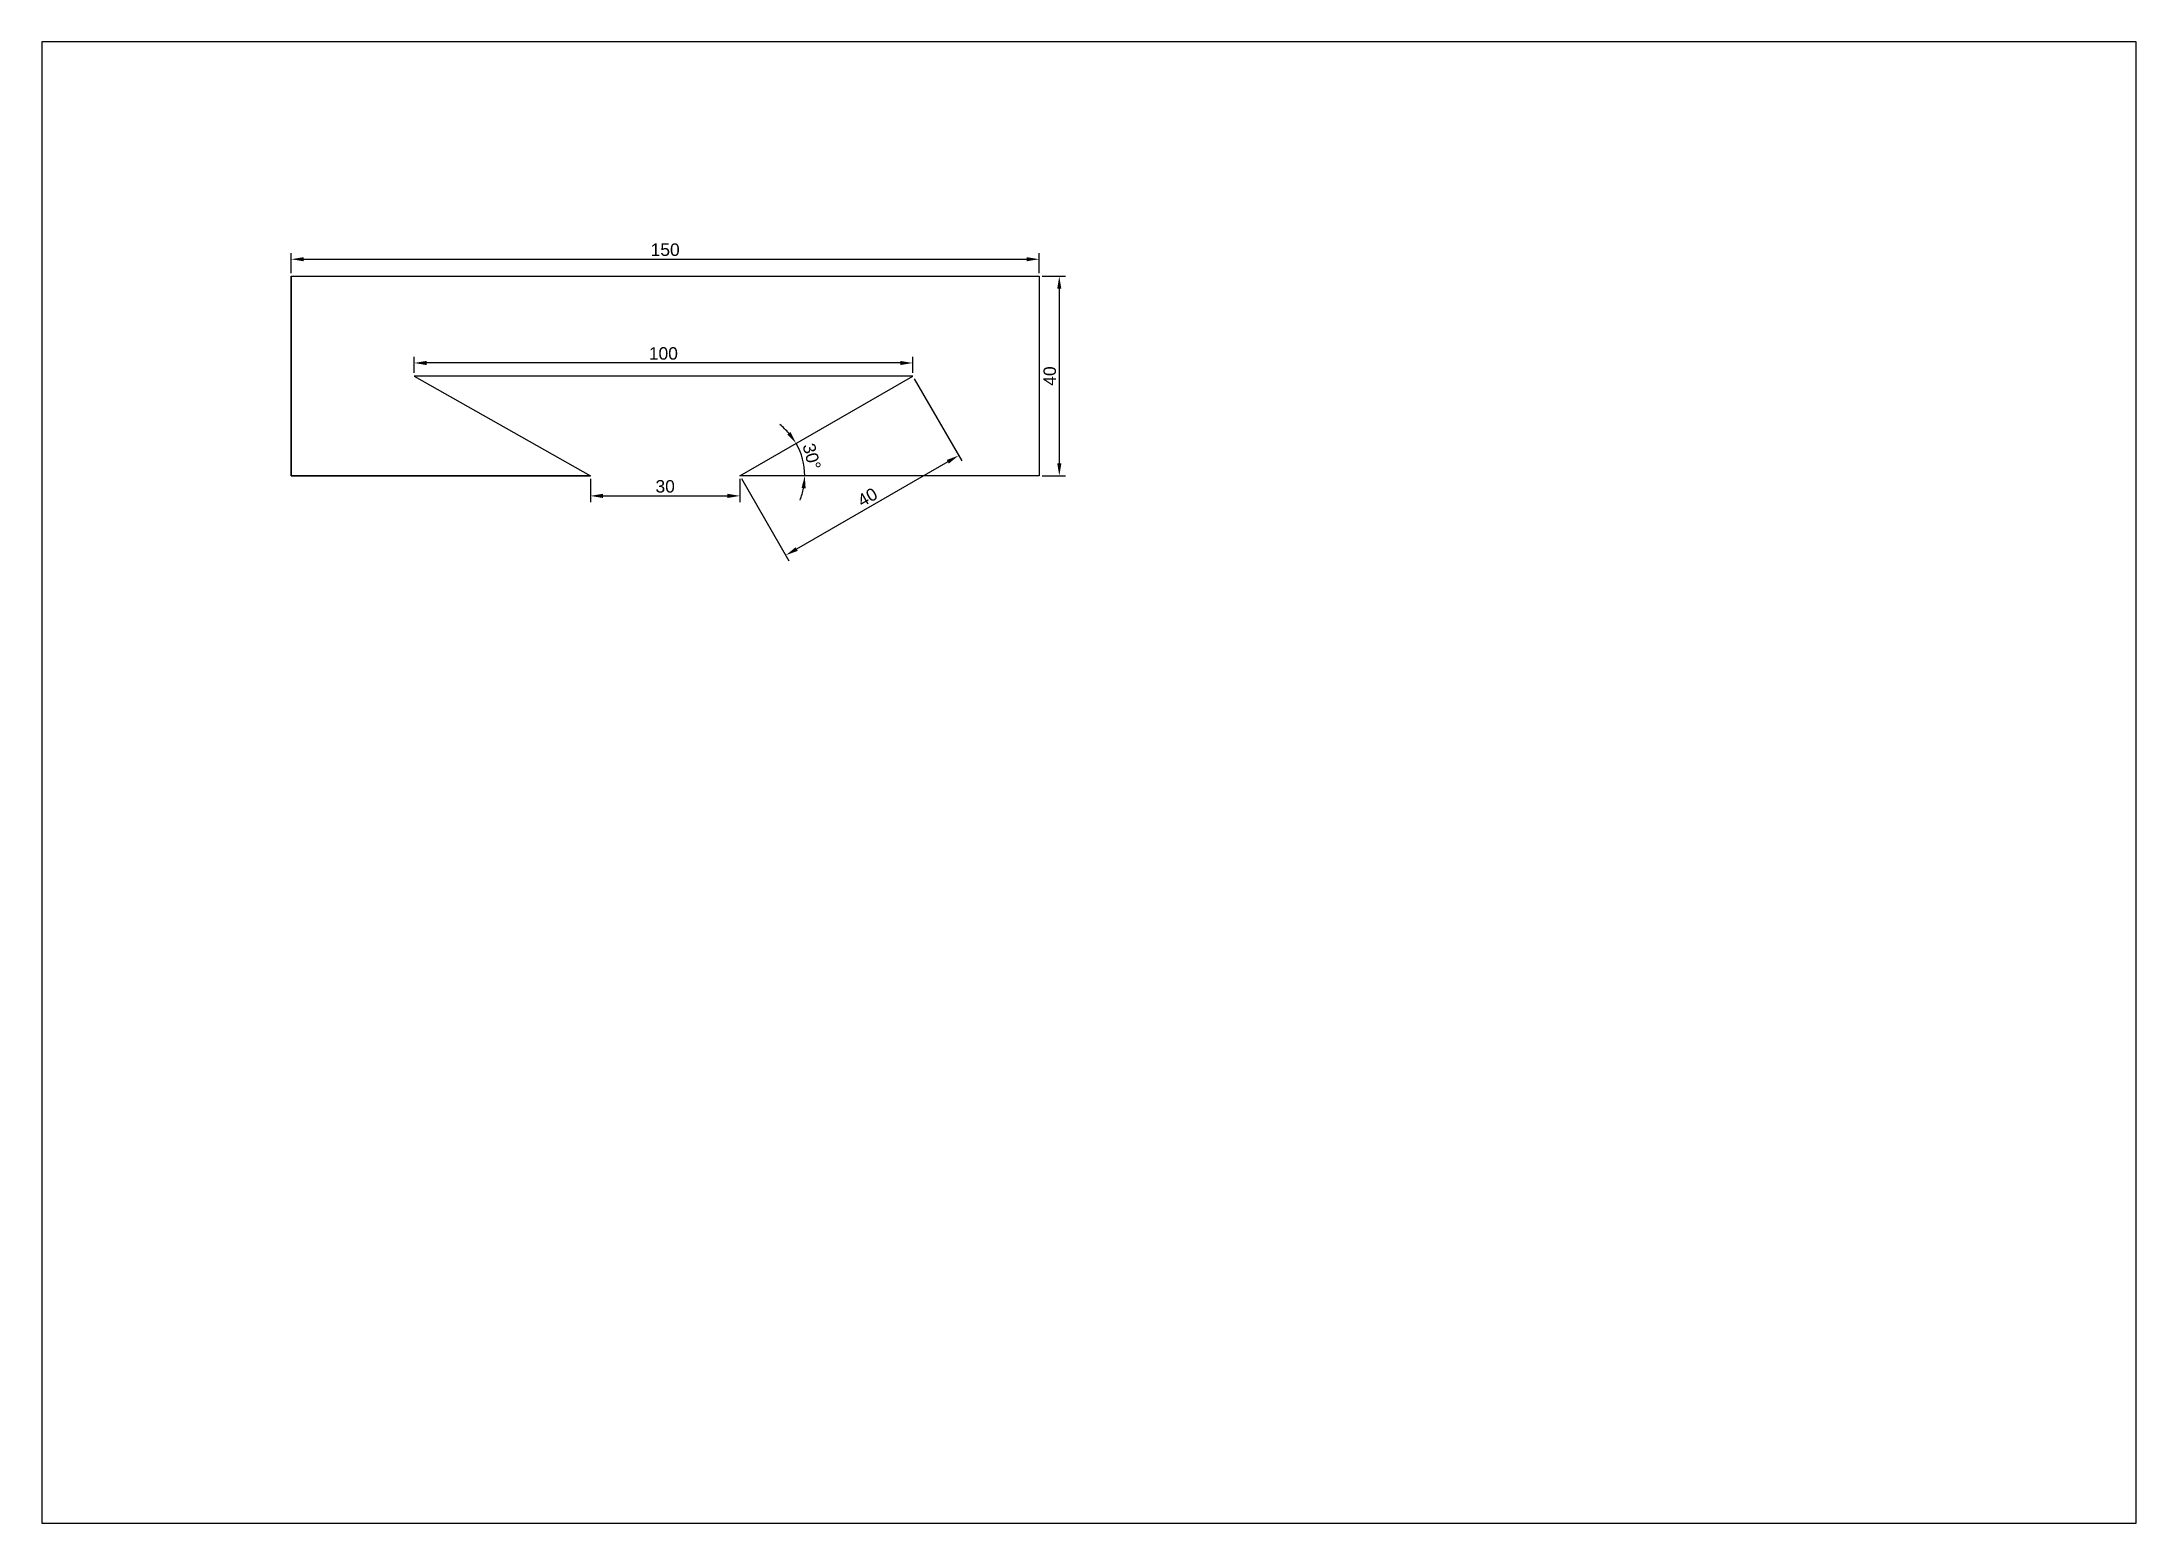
# Model space of a CAD drawing. Header units: millimetres. Extents: x 0 to 420, y 0 to 297.
import ezdxf

# ---------------------------------------------------------------- set-up
doc = ezdxf.new("R2010")
doc.units = ezdxf.units.MM
doc.styles.get("Standard").update_dxf_attribs({"font": 'arial.ttf'})
doc.dimstyles.new('ISO-25', dxfattribs={"dimtxt": 2.5, "dimasz": 2.5, "dimexe": 1.25, "dimexo": 0.625, "dimtad": 1, "dimtxsty": 'Standard', "dimcen": 2.5, "dimadec": 0, "dimazin": 0, "dimtfac": 1, "dimtmove": 0, "dimatfit": 3, "dimfxl": 1, "dimarcsym": 0})

# ---------------------------------------------------------------- blocks, each defined once
blk = doc.blocks.new('*D2')
at = {"color": 0, "lineweight": -2, "transparency": 16777216}
for p, q in [((50, 250.62), (50, 254.67)), ((52.5, 253.42), (197.5, 253.42)), ((200, 250.62), (200, 254.67))]:
    blk.add_line(p, q, dxfattribs=at)
at = {"color": 0, "transparency": 16777216}
for points in [[(52.5, 253.84), (52.5, 253.01), (50, 253.42)], [(197.5, 253.84), (197.5, 253.01), (200, 253.42)]]:
    blk.add_solid(points, dxfattribs=at)
at = {"layer": 'Defpoints', "color": 0, "transparency": 16777216}
for p in [(200, 253.42), (50, 250), (200, 250)]:
    blk.add_point(p, dxfattribs=at)
at = {"color": 0, "transparency": 16777216, "insert": (125, 255.32), "char_height": 2.5, "attachment_point": 5}
blk.add_mtext('150', dxfattribs=at)
blk = doc.blocks.new('*D3')
at = {"color": 0, "lineweight": -2, "transparency": 16777216}
for p, q in [((200.62, 250), (205.29, 250)), ((204.04, 247.5), (204.04, 212.5)), ((200.62, 210), (205.29, 210))]:
    blk.add_line(p, q, dxfattribs=at)
at = {"color": 0, "transparency": 16777216}
for points in [[(203.63, 247.5), (204.46, 247.5), (204.04, 250)], [(203.63, 212.5), (204.46, 212.5), (204.04, 210)]]:
    blk.add_solid(points, dxfattribs=at)
at = {"layer": 'Defpoints', "color": 0, "transparency": 16777216}
for p in [(200, 250), (200, 210), (204.04, 210)]:
    blk.add_point(p, dxfattribs=at)
at = {"color": 0, "transparency": 16777216, "insert": (202.14, 230), "char_height": 2.5, "attachment_point": 5, "rotation": 90}
blk.add_mtext('40', dxfattribs=at)
blk = doc.blocks.new('*D4')
at = {"color": 0, "lineweight": -2, "transparency": 16777216}
for start, end in [(41.035, 52.0699), (0, 30), (337.9301, 348.965)]:
    blk.add_arc((140, 210), 13, start, end, dxfattribs=at)
at = {"color": 0, "transparency": 16777216}
for points in [[(150.15, 218.78), (149.47, 218.29), (151.26, 216.5)], [(152.35, 207.55), (153.17, 207.47), (153, 210)]]:
    blk.add_solid(points, dxfattribs=at)
at = {"layer": 'Defpoints', "color": 0, "transparency": 16777216}
for p in [(174.64, 230), (140, 210), (140, 210), (152.8, 212.26), (200, 210)]:
    blk.add_point(p, dxfattribs=at)
at = {"color": 0, "transparency": 16777216, "insert": (154.4, 213.86), "char_height": 2.5, "attachment_point": 5, "rotation": 285}
blk.add_mtext('30°', dxfattribs=at)
blk = doc.blocks.new('*D5')
at = {"color": 0, "lineweight": -2, "transparency": 16777216}
for p, q in [((174.95, 229.46), (184.47, 212.98)), ((181.68, 212.81), (151.37, 195.31)), ((140.31, 209.46), (149.83, 192.98))]:
    blk.add_line(p, q, dxfattribs=at)
at = {"color": 0, "transparency": 16777216}
for points in [[(181.47, 213.17), (181.89, 212.45), (183.85, 214.06)], [(151.16, 195.67), (151.58, 194.95), (149.2, 194.06)]]:
    blk.add_solid(points, dxfattribs=at)
at = {"layer": 'Defpoints', "color": 0, "transparency": 16777216}
for p in [(174.64, 230), (140, 210), (149.2, 194.06)]:
    blk.add_point(p, dxfattribs=at)
at = {"color": 0, "transparency": 16777216, "insert": (165.57, 205.7), "char_height": 2.5, "attachment_point": 5, "rotation": 30}
blk.add_mtext('40', dxfattribs=at)
blk = doc.blocks.new('*D6')
at = {"color": 0, "lineweight": -2, "transparency": 16777216}
for p, q in [((74.64, 230.62), (74.64, 233.87)), ((172.14, 232.62), (77.14, 232.62)), ((174.64, 230.62), (174.64, 233.87))]:
    blk.add_line(p, q, dxfattribs=at)
at = {"color": 0, "transparency": 16777216}
for points in [[(77.14, 233.03), (77.14, 232.2), (74.64, 232.62)], [(172.14, 233.03), (172.14, 232.2), (174.64, 232.62)]]:
    blk.add_solid(points, dxfattribs=at)
at = {"layer": 'Defpoints', "color": 0, "transparency": 16777216}
for p in [(74.64, 232.62), (74.64, 230), (174.64, 230)]:
    blk.add_point(p, dxfattribs=at)
at = {"color": 0, "transparency": 16777216, "insert": (124.64, 234.52), "char_height": 2.5, "attachment_point": 5}
blk.add_mtext('100', dxfattribs=at)
blk = doc.blocks.new('*D8')
at = {"color": 0, "lineweight": -2, "transparency": 16777216}
for p, q in [((110, 209.38), (110, 204.72)), ((112.5, 205.97), (137.5, 205.97)), ((140, 209.38), (140, 204.72))]:
    blk.add_line(p, q, dxfattribs=at)
at = {"color": 0, "transparency": 16777216}
for points in [[(112.5, 206.39), (112.5, 205.55), (110, 205.97)], [(137.5, 206.39), (137.5, 205.55), (140, 205.97)]]:
    blk.add_solid(points, dxfattribs=at)
at = {"layer": 'Defpoints', "color": 0, "transparency": 16777216}
for p in [(110, 210), (140, 210), (140, 205.97)]:
    blk.add_point(p, dxfattribs=at)
at = {"color": 0, "transparency": 16777216, "insert": (125, 207.87), "char_height": 2.5, "attachment_point": 5}
blk.add_mtext('30', dxfattribs=at)

msp = doc.modelspace()

# ---------------------------------------------------------------- linework, layer by layer
for p, q in [((50, 250), (200, 250)), ((200, 250), (200, 210)), ((174.641, 230), (74.641, 230)), ((74.641, 230), (110, 210)), ((140, 210), (174.641, 230)), ((200, 210), (140, 210))]:
    msp.add_line(p, q)
for points in [[(0, 0), (420, 0), (420, 297), (0, 297)], [(50, 250), (50, 250), (50, 210), (50, 210)], [(50, 210), (110, 210), (110, 210), (50, 210)]]:
    msp.add_lwpolyline(points, close=True)

# ---------------------------------------------------------------- dimensions: what is measured, and where the dimension line sits
for base, p1, p2, picture, middle in [((200, 253.423), (50, 250), (200, 250), '*D2', (125, 255.324)), ((74.641, 232.617), (174.641, 230), (74.641, 230), '*D6', (124.641, 234.519)), ((140, 205.969), (110, 210), (140, 210), '*D8', (125, 207.871))]:
    dim = msp.add_linear_dim(base=base, p1=p1, p2=p2, dimstyle='ISO-25')
    dim.commit()
    dim.dimension.update_dxf_attribs({"geometry": picture, "text_midpoint": middle})
dim = msp.add_linear_dim(base=(204.042, 210), p1=(200, 250), p2=(200, 210), angle=90, dimstyle='ISO-25')
dim.commit()
dim.dimension.update_dxf_attribs({"geometry": '*D3', "text_midpoint": (202.141, 230)})
dim = msp.add_angular_dim_2l(base=(152.803, 212.258), line1=((200, 210), (140, 210)), line2=((140, 210), (174.641, 230)), dimstyle='ISO-25')
dim.commit()
dim.dimension.update_dxf_attribs({"geometry": '*D4', "text_midpoint": (154.395, 213.857)})
dim = msp.add_aligned_dim(p1=(174.641, 230), p2=(140, 210), distance=18.409, dimstyle='ISO-25')
dim.commit()
dim.dimension.update_dxf_attribs({"geometry": '*D5', "text_midpoint": (165.574, 205.704)})

doc.saveas('drawing.dxf')
